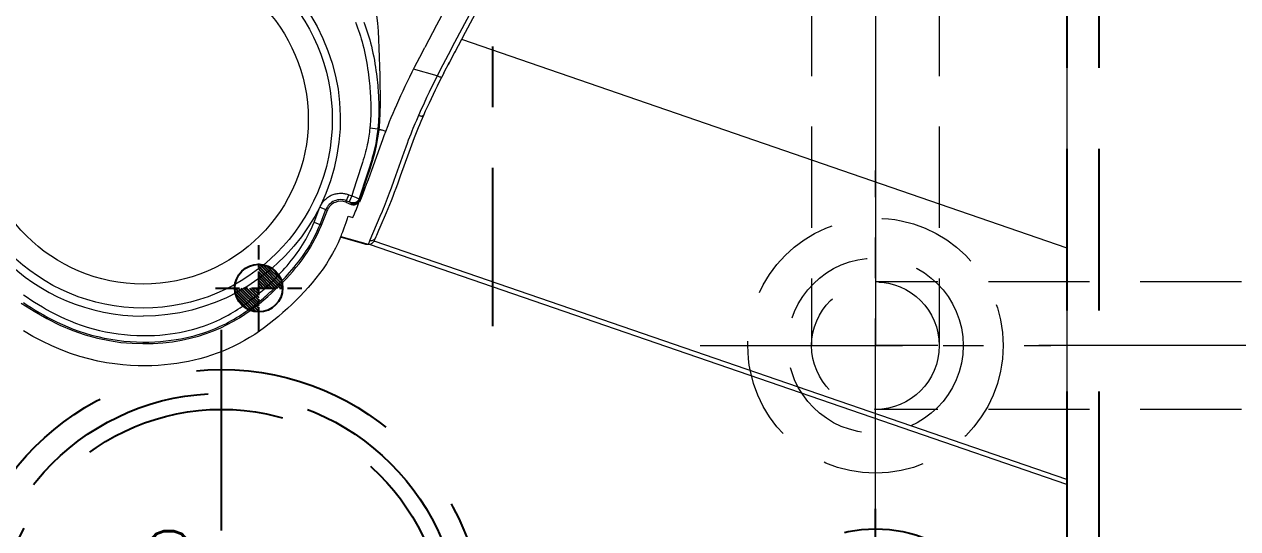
# Model space of a CAD drawing. Header units: inches. Extents: x 160917 to 162189, y -51061 to -50161.
# Drawn here: x 161571.1 to 161647.1, y -50403.7 to -50372 of the extents above; entities that cross this region are included whole.
import ezdxf

# ---------------------------------------------------------------- set-up
doc = ezdxf.new("R2010")
doc.units = ezdxf.units.IN
doc.header["$LTSCALE"] = 2
doc.header["$MEASUREMENT"] = 0
for name, pattern in [('CENTER', [50.8, 31.75, -6.35, 6.35, -6.35]), ('CENTER2', [1.125, 0.75, -0.125, 0.125, -0.125]), ('HIDDEN', [9.525, 6.35, -3.175]), ('HIDDEN2', [4.7625, 3.175, -1.5875])]:
    doc.linetypes.add(name, pattern=pattern)
doc.layers.get('0').update_dxf_attribs({"linetype": 'CONTINUOUS'})
for name, color, linetype in [('cen', 1, 'CENTER'), ('DEFAULT_1', 7, 'CENTER'), ('m', 144, 'HIDDEN2'), ('PIN', 4, 'CONTINUOUS'), ('SP', 3, 'CONTINUOUS'), ('y-cut', 7, 'CONTINUOUS')]:
    doc.layers.add(name, color=color, linetype=linetype)
for name, color, linetype, lineweight in [('dim', 3, 'CONTINUOUS', 15), ('PRODUCT', 1, 'CONTINUOUS', 15), ('WR', 122, 'HIDDEN', 18), ('截面', 191, 'CONTINUOUS', 15), ('枕位', 75, 'CONTINUOUS', 15)]:
    doc.layers.add(name, color=color, linetype=linetype, lineweight=lineweight)
doc.styles.get("Standard").update_dxf_attribs({"font": 'txt.shx', "width": 0.67})

# ---------------------------------------------------------------- blocks, each defined once
blk = doc.blocks.new('10')
at = {"layer": 'cen', "ltscale": 0.6}
for p, q in [((0, 9.764), (0, -9.764)), ((-10.353, 0), (10.353, 0))]:
    blk.add_line(p, q, dxfattribs=at)
at = {"layer": 'm'}
blk.add_lwpolyline([(0, 5), (-4.33, 2.5), (-4.33, -2.5), (0, -5), (4.33, -2.5), (4.33, 2.5)], close=True, dxfattribs=at)
for radius in [8.5, 5]:
    blk.add_circle((0, 0), radius, dxfattribs=at)
blk = doc.blocks.new('20160823.165622')
at = {"layer": '截面', "linetype": 'Continuous', "ltscale": 0.3}
h = blk.add_hatch(dxfattribs=at)
h.set_pattern_fill('ANSI31', color=256, scale=15, style=0)
h.set_pattern_definition([(45, (-3383.3948, 1002.8706), (-1.3258252, 1.3258252), [])])
h.paths.add_polyline_path([(-73.824, 61.266, 1), (-92.824, 61.266, 1)])
h.paths.add_polyline_path([(-22.197, 84.62, 0.373533), (-22.044, 83.982), (-17.561, 80.78), (-17.398, 80.674), (-17.228, 80.584), (-17.053, 80.509), (-16.871, 80.45), (-16.682, 80.406), (-16.492, 80.379), (-16.3, 80.369), (-16.106, 80.375), (-15.915, 80.399), (-15.727, 80.439), (-15.542, 80.495), (-15.363, 80.567), (-15.192, 80.655), (-15.028, 80.757), (-14.874, 80.873), (-14.732, 81.001), (-14.601, 81.141), (-14.481, 81.295), (-6.885, 91.928), (-6.779, 92.091), (-6.689, 92.26), (-6.615, 92.435), (-6.555, 92.618), (-6.511, 92.807), (-6.484, 92.997), (-6.474, 93.19), (-6.481, 93.384), (-6.504, 93.575), (-6.545, 93.764), (-6.602, 93.95), (-6.674, 94.128), (-6.761, 94.3), (-6.864, 94.465), (-6.98, 94.619), (-7.108, 94.761), (-7.249, 94.893), (-7.403, 95.013), (-12.093, 98.364, 0.382846), (-12.756, 98.29), (-13.983, 96.876), (-15.164, 95.437), (-16.3, 93.973), (-17.39, 92.485), (-18.435, 90.971), (-19.438, 89.428), (-20.4, 87.855), (-21.32, 86.252)])
h.paths.add_polyline_path([(-3.987, 77.836), (-3.979, 77.644), (-3.954, 77.453), (-3.912, 77.264), (-3.854, 77.08), (-3.78, 76.902), (-3.691, 76.73), (-3.588, 76.568), (-3.471, 76.416), (-3.34, 76.274), (-3.199, 76.144), (-3.048, 76.028), (-2.886, 75.925), (-2.714, 75.835), (2.724, 73.299, 0.401701), (3.379, 73.522), (4.215, 75.163), (5.025, 76.816), (5.808, 78.481), (6.564, 80.157), (7.293, 81.844), (7.996, 83.545), (8.673, 85.26), (9.324, 86.988), (9.949, 88.728, 0.385263), (9.688, 89.347), (4.684, 91.68), (4.503, 91.755), (4.32, 91.812), (4.133, 91.854), (3.942, 91.879), (3.748, 91.888), (3.555, 91.879), (3.363, 91.854), (3.173, 91.812), (2.989, 91.754), (2.811, 91.68), (2.638, 91.59), (2.476, 91.487), (2.323, 91.369), (2.18, 91.238), (2.051, 91.097), (1.935, 90.946), (1.832, 90.784), (1.742, 90.612), (-3.779, 78.772), (-3.854, 78.591), (-3.912, 78.408), (-3.953, 78.221), (-3.978, 78.03)])
h.paths.add_polyline_path([(-5.724, 139.049), (-5.562, 128.95), (-5.55, 128.785), (-5.523, 128.627), (-5.479, 128.473), (-5.418, 128.324), (-5.342, 128.179), (-5.252, 128.045), (-5.148, 127.921), (-5.031, 127.808), (-4.904, 127.708), (-4.767, 127.622), (-4.62, 127.551), (-4.469, 127.495), (-4.314, 127.456), (-4.155, 127.434), (-3.99, 127.427), (9.395, 127.642), (9.56, 127.653), (9.718, 127.681), (9.872, 127.725), (10.021, 127.785), (10.166, 127.862), (10.3, 127.951), (10.424, 128.055), (10.537, 128.173), (10.637, 128.3), (10.723, 128.437), (10.794, 128.583), (10.85, 128.735), (10.889, 128.89), (10.911, 129.049), (10.918, 129.214), (10.76, 139.065, 0.409527), (10.26, 139.557), (-5.224, 139.557, 0.418916)])
h.paths.add_polyline_path([(-93.609, 92.793), (-93.598, 92.6), (-93.571, 92.41), (-93.527, 92.221), (-93.467, 92.038), (-93.392, 91.862), (-93.302, 91.692), (-93.196, 91.529), (-87.589, 83.68), (-87.469, 83.527), (-87.339, 83.387), (-87.197, 83.26), (-87.043, 83.144), (-86.879, 83.041), (-86.707, 82.954), (-86.528, 82.882), (-86.342, 82.825), (-86.153, 82.785), (-85.961, 82.761), (-85.766, 82.755), (-85.573, 82.765), (-85.382, 82.792), (-85.193, 82.836), (-85.01, 82.896), (-84.834, 82.971), (-84.665, 83.061), (-84.501, 83.167), (-81.445, 85.35, 0.414214), (-81.213, 86.745), (-88.229, 96.567, 0.414214), (-89.624, 96.799), (-92.686, 94.612), (-92.838, 94.492), (-92.978, 94.362), (-93.105, 94.22), (-93.221, 94.067), (-93.323, 93.903), (-93.411, 93.732), (-93.482, 93.553), (-93.539, 93.367), (-93.579, 93.179), (-93.602, 92.987)])
h.paths.add_polyline_path([(-111.785, 86.571), (-107.088, 75.443, 0.425093), (-105.745, 74.926), (-102.029, 76.658), (-101.856, 76.748), (-101.694, 76.852), (-101.543, 76.968), (-101.401, 77.098), (-101.269, 77.241), (-101.151, 77.394), (-101.048, 77.557), (-100.958, 77.729), (-100.883, 77.908), (-100.825, 78.092), (-100.783, 78.282), (-100.758, 78.473), (-100.75, 78.666), (-100.758, 78.859), (-100.783, 79.05), (-100.825, 79.235), (-100.882, 79.418), (-100.956, 79.597), (-105.034, 88.343), (-105.124, 88.515), (-105.227, 88.677), (-105.343, 88.829), (-105.473, 88.97), (-105.616, 89.102), (-105.769, 89.219), (-105.931, 89.323), (-106.103, 89.412), (-106.281, 89.486), (-106.465, 89.544), (-106.654, 89.586), (-106.845, 89.611), (-107.037, 89.62), (-107.231, 89.611), (-107.421, 89.586), (-107.607, 89.545), (-107.789, 89.487), (-107.969, 89.413), (-111.286, 87.866, 0.403417)])
h.paths.add_polyline_path([(6.029, 102.701), (6.04, 102.519), (6.066, 102.34), (6.108, 102.163), (6.164, 101.988), (6.233, 101.819), (6.317, 101.657), (6.414, 101.501), (6.524, 101.355), (6.645, 101.218), (6.777, 101.091), (6.919, 100.976), (7.07, 100.873), (7.229, 100.783), (7.395, 100.706), (7.565, 100.644), (7.74, 100.596), (7.921, 100.561), (12.733, 99.863, 0.404229), (13.297, 100.269), (13.602, 102.074), (13.869, 103.881), (14.097, 105.692), (14.286, 107.505), (14.436, 109.321), (14.547, 111.142), (14.62, 112.97), (14.653, 114.804), (14.648, 116.644, 0.410269), (14.148, 117.137), (8.99, 117.137), (8.803, 117.129), (8.62, 117.106), (8.441, 117.068), (8.264, 117.014), (8.091, 116.945), (7.925, 116.863), (7.767, 116.767), (7.616, 116.658), (7.476, 116.537), (7.347, 116.404), (7.228, 116.261), (7.122, 116.109), (7.03, 115.948), (6.951, 115.78), (6.887, 115.606), (6.838, 115.43), (6.803, 115.248), (6.784, 115.062), (6.032, 102.885)])
h.paths.add_polyline_path([(-9.989, 114.513), (-9.984, 112.88), (-9.966, 111.248), (-9.933, 109.616), (-9.886, 107.984), (-9.826, 106.353), (-9.751, 104.722), (-9.663, 103.091, 0.356031), (-9.235, 102.625), (-4.838, 101.987), (-4.633, 101.967), (-4.431, 101.966), (-4.231, 101.983), (-4.032, 102.018), (-3.835, 102.073), (-3.646, 102.144), (-3.464, 102.233), (-3.289, 102.339), (-3.126, 102.459), (-2.975, 102.594), (-2.835, 102.744), (-2.711, 102.904), (-2.603, 103.075), (-2.509, 103.256), (-2.434, 103.444), (-2.376, 103.636), (-2.336, 103.834), (-2.313, 104.038), (-1.58, 115.926), (-1.577, 116.128), (-1.592, 116.327), (-1.625, 116.522), (-1.675, 116.716), (-1.743, 116.905), (-1.828, 117.086), (-1.929, 117.259), (-2.046, 117.424), (-2.176, 117.576), (-2.32, 117.715), (-2.477, 117.842), (-2.643, 117.954), (-2.819, 118.049), (-3.004, 118.129), (-3.194, 118.191), (-3.387, 118.236), (-3.584, 118.263), (-3.787, 118.273), (-9.457, 118.273, 0.408821), (-9.957, 117.782), (-9.98, 116.147)])
h.paths.add_polyline_path([(-117.289, 114.429), (-117.278, 113.089), (-117.245, 111.75), (-117.188, 110.413), (-117.108, 109.078), (-117.005, 107.746), (-116.879, 106.413), (-116.73, 105.082), (-116.557, 103.75), (-116.36, 102.42, 0.411006), (-115.229, 101.585), (-112.19, 102.026), (-112.009, 102.06), (-111.833, 102.108), (-111.663, 102.171), (-111.498, 102.247), (-111.338, 102.338), (-111.187, 102.441), (-111.045, 102.556), (-110.912, 102.683), (-110.791, 102.82), (-110.682, 102.967), (-110.585, 103.122), (-110.501, 103.285), (-110.431, 103.453), (-110.375, 103.628), (-110.334, 103.806), (-110.308, 103.984), (-110.297, 104.166), (-110.3, 104.35), (-110.855, 113.353), (-110.875, 113.54), (-110.91, 113.721), (-110.959, 113.898), (-111.023, 114.071), (-111.102, 114.24), (-111.194, 114.4), (-111.3, 114.552), (-111.418, 114.696), (-111.548, 114.828), (-111.688, 114.949), (-111.839, 115.059), (-111.997, 115.155), (-112.162, 115.237), (-112.335, 115.306), (-112.512, 115.359), (-112.691, 115.397), (-112.874, 115.42), (-113.061, 115.428), (-116.289, 115.428, 0.41394)])
h.paths.add_polyline_path([(-99.071, 114.42), (-99.068, 114.217), (-98.561, 105.996), (-98.539, 105.794), (-98.5, 105.598), (-98.443, 105.408), (-98.369, 105.222), (-98.277, 105.042), (-98.171, 104.872), (-98.049, 104.712), (-97.911, 104.563), (-97.762, 104.428), (-97.601, 104.307), (-97.429, 104.2), (-97.249, 104.11), (-97.061, 104.038), (-96.867, 103.982), (-96.67, 103.944), (-96.472, 103.924), (-96.272, 103.923), (-96.07, 103.939), (-93.042, 104.307, 0.379232), (-92.163, 105.3), (-92.163, 115.564, 0.414214), (-93.163, 116.564), (-96.863, 116.564), (-97.065, 116.555), (-97.262, 116.528), (-97.455, 116.483), (-97.644, 116.421), (-97.829, 116.341), (-98.005, 116.246), (-98.172, 116.134), (-98.329, 116.007), (-98.473, 115.868), (-98.603, 115.716), (-98.72, 115.551), (-98.821, 115.378), (-98.905, 115.196), (-98.974, 115.007), (-99.024, 114.813), (-99.057, 114.618)])
blk = doc.blocks.new('20160825.182511')
at = {"color": 8, "linetype": 'HIDDEN'}
blk.add_circle((0, 0), 16.5, dxfattribs=at)
at = {"layer": 'SP', "linetype": 'CENTER', "ltscale": 0.25}
for p, q in [((0, -19), (0, 19)), ((-19, 0), (19, 0))]:
    blk.add_line(p, q, dxfattribs=at)
at = {"layer": 'SP', "linetype": 'HIDDEN'}
for radius in [15, 14]:
    blk.add_circle((0, 0), radius, dxfattribs=at)
at = {"layer": 'dim', "insert": (-5.368, -4.84), "char_height": 3.2506, "attachment_point": 5}
blk.add_mtext('Ø30', dxfattribs=at)
at = {"layer": 'SP'}
for s, p in [('S', (-4.865, 2.687)), ('P', (3.467, -5.699))]:
    blk.add_text(s, height=3.665, dxfattribs=at).set_placement(p)
blk = doc.blocks.new('20140913.083227')
at = {"layer": 'WR', "linetype": 'CENTER', "ltscale": 0.2}
for p, q in [((0, 11), (0, -11)), ((-11, 0), (11, 0))]:
    blk.add_line(p, q, dxfattribs=at)
at = {"layer": 'WR', "linetype": 'HIDDEN', "ltscale": 0.5}
for radius in [8, 5.5, 4]:
    blk.add_circle((0, 0), radius, dxfattribs=at)

msp = doc.modelspace()

# ---------------------------------------------------------------- hatches: boundary and pattern name
at = {"layer": 'PIN', "linetype": 'Continuous'}
h = msp.add_hatch(dxfattribs=at)
h.set_pattern_fill('ANSI31', color=3, angle=90, style=0)
h.set_pattern_definition([(135, (161791.04842, -50402.83779), (-0.08838835, -0.08838835), [])])
h.paths.add_polyline_path([(161585.766, -50388.598), (161584.266, -50388.598, 0.414214), (161585.766, -50390.098)])
h.paths.add_polyline_path([(161585.766, -50387.098), (161585.766, -50388.598), (161587.266, -50388.598, 0.414214)])

# ---------------------------------------------------------------- linework, layer by layer
at = {"color": 8, "linetype": 'HIDDEN', "ltscale": 0.8}
for p, q in [((161636.428, -50212.211), (161636.428, -50612.211)), ((161638.428, -50212.211), (161638.428, -50612.211))]:
    msp.add_line(p, q, dxfattribs=at)
at = {"layer": 'DEFAULT_1', "color": 2, "linetype": 'CENTER', "ltscale": 0.3}
msp.add_line((161600.428, -50289.605), (161600.428, -50390.991), dxfattribs=at)
at = {"layer": 'PIN', "color": 3, "linetype": 'CENTER2'}
for p, q in [((161585.766, -50391.298), (161585.766, -50385.898)), ((161583.066, -50388.598), (161588.466, -50388.598))]:
    msp.add_line(p, q, dxfattribs=at)
at = {"layer": 'PIN', "color": 3, "linetype": 'Continuous'}
msp.add_circle((161585.766, -50388.598), 1.5, dxfattribs=at)
at = {"layer": 'PRODUCT', "linetype": 'ByBlock'}
for p, q in [((161636.428, -50275.211), (161636.428, -50549.211)), ((161599.428, -50370.572), (161598.046, -50373.182)), ((161598.046, -50373.182), (161597.642, -50373.949)), ((161595.861, -50374.094), (161596.173, -50373.492)), ((161597.642, -50373.949), (161597.313, -50374.58)), ((161598.054, -50373.779), (161597.634, -50374.583)), ((161595.54, -50374.724), (161595.861, -50374.094)), ((161597.313, -50374.58), (161596.959, -50375.271)), ((161597.713, -50374.434), (161597.358, -50375.118)), ((161596.959, -50375.271), (161595.474, -50374.853)), ((161596.821, -50375.547), (161596.603, -50375.989)), ((161596.959, -50375.271), (161596.821, -50375.547)), ((161597.368, -50375.102), (161597.087, -50375.652)), ((161596.451, -50376.304), (161596.293, -50376.636)), ((161596.603, -50375.989), (161596.451, -50376.304)), ((161596.293, -50376.636), (161596.129, -50376.987)), ((161595.731, -50377.875), (161595.648, -50378.069)), ((161595.784, -50377.755), (161595.731, -50377.875)), ((161595.959, -50377.36), (161595.784, -50377.755)), ((161596.088, -50377.764), (161596.007, -50377.95)), ((161593.232, -50378.621), (161592.732, -50378.57)), ((161595.43, -50378.588), (161595.362, -50378.756)), ((161595.496, -50378.429), (161595.43, -50378.588)), ((161595.559, -50378.279), (161595.496, -50378.429)), ((161595.648, -50378.069), (161595.559, -50378.279)), ((161596.007, -50377.95), (161595.923, -50378.143)), ((161593.496, -50378.693), (161593.436, -50378.676)), ((161593.632, -50379.028), (161593.734, -50378.76)), ((161593.734, -50378.76), (161593.732, -50378.759)), ((161595.142, -50379.321), (161595.064, -50379.53)), ((161595.218, -50379.123), (161595.142, -50379.321)), ((161595.291, -50378.934), (161595.218, -50379.123)), ((161595.362, -50378.756), (161595.291, -50378.934)), ((161592.857, -50381.192), (161593.456, -50379.51)), ((161594.859, -50380.093), (161594.234, -50381.852)), ((161595.169, -50380.085), (161594.641, -50381.567)), ((161594.983, -50379.748), (161594.859, -50380.093)), ((161595.064, -50379.53), (161594.983, -50379.748)), ((161592.21, -50380.907), (161591.691, -50382.516)), ((161592.566, -50381.44), (161592.068, -50382.98)), ((161592.702, -50381.017), (161592.566, -50381.44)), ((161594.065, -50382.319), (161593.947, -50382.641)), ((161594.234, -50381.852), (161594.065, -50382.319)), ((161591.231, -50383.209), (161591.416, -50382.744)), ((161591.231, -50383.209), (161591.568, -50383.343)), ((161591.416, -50382.744), (161591.594, -50382.815)), ((161591.594, -50382.815), (161591.445, -50383.188)), ((161591.691, -50382.516), (161591.594, -50382.815)), ((161591.594, -50382.815), (161591.828, -50382.895)), ((161591.828, -50382.895), (161591.968, -50382.944)), ((161592.083, -50383.054), (161592.083, -50383.058)), ((161592.094, -50383.181), (161592.2, -50382.924)), ((161589.235, -50384.457), (161589.606, -50383.523)), ((161589.606, -50383.523), (161590.071, -50383.708)), ((161589.608, -50384.606), (161589.979, -50383.672)), ((161589.7, -50384.642), (161590.071, -50383.708)), ((161591.67, -50384.165), (161591.77, -50383.935)), ((161593.753, -50383.87), (161593.36, -50384.788)), ((161593.496, -50383.794), (161593.362, -50384.114)), ((161589.235, -50384.457), (161589.7, -50384.642)), ((161591.367, -50384.079), (161591.67, -50384.165)), ((161593.362, -50384.114), (161592.733, -50385.596)), ((161590.893, -50385.408), (161590.739, -50385.752)), ((161592.408, -50385.835), (161590.893, -50385.408)), ((161590.913, -50385.362), (161592.624, -50385.843)), ((161593.063, -50385.492), (161593.007, -50385.619)), ((161593.11, -50385.385), (161593.063, -50385.492)), ((161593.147, -50385.297), (161593.111, -50385.382)), ((161593.275, -50384.988), (161593.147, -50385.297)), ((161593.36, -50384.788), (161593.275, -50384.988)), ((161592.409, -50385.832), (161592.408, -50385.835)), ((161592.422, -50385.839), (161592.408, -50385.835)), ((161592.679, -50385.72), (161592.624, -50385.843)), ((161592.733, -50385.596), (161592.679, -50385.72)), ((161592.748, -50385.852), (161592.711, -50385.862)), ((161592.783, -50385.839), (161592.748, -50385.852)), ((161592.989, -50385.658), (161592.974, -50385.694)), ((161592.994, -50385.648), (161592.989, -50385.658)), ((161593.007, -50385.619), (161592.994, -50385.648))]:
    msp.add_line(p, q, dxfattribs=at)
for points in [[(161591.885, -50368.02), (161592.155, -50368.428), (161592.397, -50368.842), (161592.606, -50369.263), (161592.777, -50369.688), (161592.91, -50370.118), (161593.013, -50370.563), (161593.091, -50371.019), (161593.154, -50371.483), (161593.21, -50371.966), (161593.254, -50372.471), (161593.283, -50372.994), (161593.302, -50373.535), (161593.351, -50375.264)], [(161597.516, -50370.96), (161596.911, -50372.098), (161596.173, -50373.493)], [(161599.786, -50370.501), (161598.707, -50372.545), (161598.033, -50373.822)], [(161589.008, -50371.457), (161589.424, -50372.178), (161589.792, -50372.928), (161590.108, -50373.697), (161590.371, -50374.487), (161590.581, -50375.296), (161590.736, -50376.114), (161590.835, -50376.941), (161590.878, -50377.776), (161590.866, -50378.608), (161590.796, -50379.438), (161590.67, -50380.264), (161590.491, -50381.077), (161590.261, -50381.874), (161589.977, -50382.656), (161589.641, -50383.426)], [(161591.829, -50371.911), (161591.895, -50372.08), (161591.959, -50372.253), (161592.021, -50372.427), (161592.08, -50372.602), (161592.138, -50372.778), (161592.192, -50372.96), (161592.245, -50373.146), (161592.296, -50373.338), (161592.345, -50373.535), (161592.393, -50373.742), (161592.438, -50373.955), (161592.48, -50374.169), (161592.52, -50374.385), (161592.556, -50374.601), (161592.589, -50374.811), (161592.619, -50375.014), (161592.645, -50375.21), (161592.669, -50375.399), (161592.69, -50375.579), (161592.708, -50375.752), (161592.724, -50375.918), (161592.738, -50376.078), (161592.749, -50376.232), (161592.76, -50376.381), (161592.768, -50376.525), (161592.776, -50376.664), (161592.781, -50376.8), (161592.786, -50376.93), (161592.79, -50377.057), (161592.792, -50377.179), (161592.793, -50377.297), (161592.794, -50377.411), (161592.793, -50377.521), (161592.791, -50377.627), (161592.789, -50377.729), (161592.785, -50377.828), (161592.781, -50377.923), (161592.777, -50378.014), (161592.771, -50378.102), (161592.766, -50378.187), (161592.759, -50378.269), (161592.753, -50378.349), (161592.746, -50378.425), (161592.74, -50378.499), (161592.732, -50378.57)], [(161592.358, -50371.905), (161592.425, -50372.083), (161592.49, -50372.264), (161592.552, -50372.446), (161592.612, -50372.63), (161592.67, -50372.819), (161592.726, -50373.014), (161592.779, -50373.214), (161592.831, -50373.419), (161592.881, -50373.634), (161592.928, -50373.855), (161592.972, -50374.076), (161593.013, -50374.298), (161593.051, -50374.52), (161593.085, -50374.736), (161593.116, -50374.944), (161593.143, -50375.146), (161593.167, -50375.34), (161593.189, -50375.525), (161593.207, -50375.702), (161593.224, -50375.872), (161593.238, -50376.037), (161593.25, -50376.195), (161593.261, -50376.348), (161593.27, -50376.497), (161593.277, -50376.64), (161593.283, -50376.78), (161593.288, -50376.914), (161593.292, -50377.045), (161593.294, -50377.171), (161593.296, -50377.294), (161593.296, -50377.412), (161593.295, -50377.527), (161593.293, -50377.637), (161593.291, -50377.744), (161593.287, -50377.847), (161593.283, -50377.946), (161593.278, -50378.042), (161593.273, -50378.134), (161593.267, -50378.223), (161593.26, -50378.309), (161593.253, -50378.391), (161593.246, -50378.471), (161593.239, -50378.547), (161593.232, -50378.621)], [(161593.734, -50378.76), (161593.877, -50378.388), (161593.974, -50378.142), (161594.078, -50377.888), (161594.187, -50377.627), (161594.301, -50377.359), (161594.421, -50377.085), (161594.547, -50376.804), (161594.678, -50376.514), (161594.814, -50376.218), (161594.953, -50375.92), (161595.093, -50375.626), (161595.236, -50375.331), (161595.385, -50375.031), (161595.54, -50374.724)], [(161593.351, -50375.264), (161593.365, -50375.858), (161593.376, -50376.457), (161593.378, -50377.041), (161593.366, -50377.603), (161593.337, -50378.148), (161593.287, -50378.681)], [(161596.959, -50375.271), (161597.006, -50375.293), (161597.051, -50375.312), (161597.095, -50375.328), (161597.135, -50375.34), (161597.17, -50375.348), (161597.2, -50375.352), (161597.223, -50375.352), (161597.239, -50375.347), (161597.248, -50375.338)], [(161597.087, -50375.652), (161596.954, -50375.919), (161596.823, -50376.185), (161596.694, -50376.452), (161596.568, -50376.718), (161596.444, -50376.981), (161596.323, -50377.243), (161596.205, -50377.503), (161596.088, -50377.764)], [(161596.129, -50376.987), (161596.045, -50377.171), (161595.959, -50377.36)], [(161595.784, -50377.755), (161595.831, -50377.772), (161595.878, -50377.786), (161595.923, -50377.795), (161595.965, -50377.8), (161596.003, -50377.8), (161596.036, -50377.795), (161596.063, -50377.786), (161596.082, -50377.772), (161596.094, -50377.755)], [(161592.732, -50378.57), (161592.72, -50378.687), (161592.706, -50378.807), (161592.689, -50378.931), (161592.671, -50379.057), (161592.65, -50379.187), (161592.626, -50379.32), (161592.6, -50379.456), (161592.571, -50379.596), (161592.539, -50379.741), (161592.503, -50379.891), (161592.463, -50380.046), (161592.42, -50380.206), (161592.372, -50380.374), (161592.321, -50380.547), (161592.267, -50380.724), (161592.21, -50380.907)], [(161593.232, -50378.621), (161593.217, -50378.76), (161593.199, -50378.903), (161593.179, -50379.051), (161593.156, -50379.203), (161593.13, -50379.359), (161593.099, -50379.521), (161593.065, -50379.687), (161593.027, -50379.858), (161592.984, -50380.035), (161592.937, -50380.219), (161592.884, -50380.409), (161592.828, -50380.605), (161592.767, -50380.808), (161592.702, -50381.017)], [(161593.287, -50378.681), (161593.282, -50378.657), (161593.277, -50378.64), (161593.271, -50378.629), (161593.265, -50378.623), (161593.259, -50378.621), (161593.253, -50378.622), (161593.246, -50378.622), (161593.239, -50378.622), (161593.232, -50378.621)], [(161593.436, -50378.676), (161593.411, -50378.669), (161593.389, -50378.663), (161593.368, -50378.657), (161593.35, -50378.651), (161593.333, -50378.647), (161593.317, -50378.646), (161593.302, -50378.656), (161593.287, -50378.681)], [(161595.923, -50378.143), (161595.839, -50378.341), (161595.756, -50378.542), (161595.672, -50378.747), (161595.589, -50378.957), (161595.505, -50379.173), (161595.421, -50379.393), (161595.337, -50379.619), (161595.253, -50379.849), (161595.169, -50380.085)], [(161593.287, -50378.681), (161593.219, -50379.167), (161593.128, -50379.659), (161593.013, -50380.15), (161592.876, -50380.642), (161592.722, -50381.134)], [(161593.456, -50379.51), (161593.545, -50379.264), (161593.632, -50379.028)], [(161593.679, -50378.744), (161593.565, -50378.712), (161593.496, -50378.693)], [(161593.725, -50378.757), (161593.698, -50378.75), (161593.679, -50378.744)], [(161592.722, -50381.134), (161592.403, -50382.103), (161592.244, -50382.58), (161592.083, -50383.054)], [(161592.2, -50382.924), (161592.309, -50382.654), (161592.42, -50382.37), (161592.532, -50382.074), (161592.643, -50381.777), (161592.857, -50381.192)], [(161594.641, -50381.567), (161594.455, -50382.079), (161594.36, -50382.338), (161594.264, -50382.597), (161594.166, -50382.855), (161594.065, -50383.113), (161593.963, -50383.368), (161593.858, -50383.62), (161593.753, -50383.87)], [(161589.641, -50383.426), (161589.671, -50383.374), (161589.703, -50383.323), (161589.737, -50383.272), (161589.773, -50383.222), (161589.81, -50383.172), (161589.85, -50383.123), (161589.893, -50383.076), (161589.938, -50383.031), (161589.986, -50382.988), (161590.035, -50382.946), (161590.087, -50382.907), (161590.141, -50382.87), (161590.197, -50382.836), (161590.254, -50382.804), (161590.313, -50382.775), (161590.374, -50382.749), (161590.435, -50382.725), (161590.498, -50382.704), (161590.562, -50382.687), (161590.626, -50382.672), (161590.691, -50382.661), (161590.755, -50382.653), (161590.82, -50382.647), (161590.884, -50382.645), (161590.948, -50382.646), (161591.011, -50382.649), (161591.073, -50382.656), (161591.134, -50382.665), (161591.194, -50382.676), (161591.252, -50382.69), (161591.308, -50382.706), (161591.363, -50382.724), (161591.416, -50382.744)], [(161591.267, -50383.117), (161591.457, -50383.193), (161591.469, -50383.198), (161591.48, -50383.202), (161591.491, -50383.207), (161591.501, -50383.211), (161591.51, -50383.215), (161591.518, -50383.218), (161591.525, -50383.222), (161591.531, -50383.224), (161591.534, -50383.226), (161591.537, -50383.228), (161591.538, -50383.228)], [(161592.068, -50382.98), (161592.039, -50383.047), (161591.999, -50383.108), (161591.948, -50383.16), (161591.889, -50383.202), (161591.823, -50383.233), (161591.752, -50383.251), (161591.68, -50383.257), (161591.607, -50383.249), (161591.538, -50383.228)], [(161592.083, -50383.054), (161592.053, -50383.119), (161592.012, -50383.179), (161591.961, -50383.23), (161591.902, -50383.271), (161591.837, -50383.301), (161591.767, -50383.319), (161591.695, -50383.324), (161591.623, -50383.316), (161591.554, -50383.296)], [(161591.568, -50383.343), (161591.62, -50383.36), (161591.672, -50383.369), (161591.724, -50383.371), (161591.778, -50383.366), (161591.831, -50383.354), (161591.881, -50383.336), (161591.929, -50383.311), (161591.973, -50383.279), (161592.012, -50383.242), (161592.044, -50383.202), (161592.072, -50383.157), (161592.094, -50383.107)], [(161591.72, -50384.051), (161591.769, -50383.937), (161591.817, -50383.821), (161591.865, -50383.705), (161591.912, -50383.587), (161591.958, -50383.469), (161592.004, -50383.349), (161592.049, -50383.229), (161592.094, -50383.107)], [(161591.968, -50382.944), (161592.03, -50382.966), (161592.051, -50382.973), (161592.063, -50382.978), (161592.068, -50382.98)], [(161592.068, -50382.98), (161592.069, -50382.985), (161592.069, -50382.991), (161592.07, -50382.996), (161592.071, -50383.002), (161592.072, -50383.008), (161592.073, -50383.014), (161592.075, -50383.02), (161592.076, -50383.026), (161592.081, -50383.047)], [(161592.083, -50383.058), (161592.088, -50383.078), (161592.089, -50383.082), (161592.09, -50383.087), (161592.091, -50383.092), (161592.092, -50383.097), (161592.093, -50383.102), (161592.094, -50383.107)], [(161593.947, -50382.641), (161593.824, -50382.969), (161593.761, -50383.135), (161593.696, -50383.301), (161593.63, -50383.467), (161593.563, -50383.631), (161593.496, -50383.794)], [(161589.641, -50383.426), (161589.276, -50384.104), (161588.875, -50384.755), (161588.437, -50385.378), (161587.962, -50385.975), (161587.45, -50386.545), (161586.906, -50387.081), (161586.329, -50387.581), (161585.72, -50388.047), (161585.085, -50388.473), (161584.425, -50388.859), (161583.739, -50389.205), (161583.034, -50389.507), (161582.311, -50389.764), (161581.57, -50389.978), (161580.82, -50390.145), (161580.062, -50390.264), (161579.296, -50390.336), (161578.519, -50390.361)], [(161589.606, -50383.523), (161589.613, -50383.508), (161589.62, -50383.492), (161589.626, -50383.476), (161589.631, -50383.46), (161589.636, -50383.443), (161589.641, -50383.426)], [(161591.538, -50383.228), (161591.538, -50383.233), (161591.539, -50383.238), (161591.54, -50383.243), (161591.541, -50383.248), (161591.542, -50383.254), (161591.544, -50383.259), (161591.545, -50383.265), (161591.547, -50383.271)], [(161591.549, -50383.277), (161591.55, -50383.283), (161591.552, -50383.289), (161591.554, -50383.296)], [(161591.558, -50383.307), (161591.561, -50383.319), (161591.562, -50383.322)], [(161591.563, -50383.325), (161591.564, -50383.329), (161591.565, -50383.332), (161591.566, -50383.336), (161591.567, -50383.339), (161591.568, -50383.343)], [(161587.141, -50387.642), (161587.271, -50387.501), (161587.404, -50387.352), (161587.54, -50387.196), (161587.675, -50387.037), (161587.807, -50386.874), (161587.938, -50386.708), (161588.064, -50386.541), (161588.184, -50386.375), (161588.3, -50386.209), (161588.41, -50386.044), (161588.515, -50385.879), (161588.616, -50385.715), (161588.712, -50385.549), (161588.804, -50385.383), (161588.892, -50385.216), (161588.979, -50385.04), (161589.066, -50384.854), (161589.151, -50384.659), (161589.235, -50384.457)], [(161587.434, -50387.916), (161587.568, -50387.772), (161587.705, -50387.619), (161587.845, -50387.458), (161587.984, -50387.293), (161588.121, -50387.125), (161588.256, -50386.953), (161588.386, -50386.78), (161588.511, -50386.608), (161588.632, -50386.436), (161588.747, -50386.263), (161588.856, -50386.092), (161588.961, -50385.921), (161589.061, -50385.748), (161589.157, -50385.574), (161589.25, -50385.398), (161589.341, -50385.214), (161589.432, -50385.021), (161589.521, -50384.818), (161589.608, -50384.606)], [(161587.693, -50387.781), (161587.898, -50387.548), (161588.098, -50387.311), (161588.292, -50387.068), (161588.48, -50386.819), (161588.663, -50386.564), (161588.838, -50386.304), (161589.005, -50386.038), (161589.164, -50385.767), (161589.313, -50385.491), (161589.452, -50385.212), (161589.58, -50384.929), (161589.7, -50384.642)], [(161591.076, -50384.95), (161591.129, -50384.807), (161591.185, -50384.648), (161591.243, -50384.474), (161591.304, -50384.284), (161591.367, -50384.079)], [(161590.894, -50385.405), (161590.946, -50385.283), (161590.984, -50385.189)], [(161590.984, -50385.189), (161591.028, -50385.077), (161591.076, -50384.95)], [(161592.733, -50385.596), (161592.78, -50385.606), (161592.827, -50385.609), (161592.875, -50385.603), (161592.921, -50385.591), (161592.964, -50385.571), (161593.003, -50385.545), (161593.038, -50385.513), (161593.066, -50385.476)], [(161590.739, -50385.752), (161590.574, -50386.09), (161590.397, -50386.421), (161590.207, -50386.747), (161590.006, -50387.067), (161589.795, -50387.38), (161589.575, -50387.685), (161589.346, -50387.984), (161589.11, -50388.276), (161588.867, -50388.561), (161588.616, -50388.839), (161588.36, -50389.11), (161588.099, -50389.376), (161587.833, -50389.635), (161587.561, -50389.889), (161587.285, -50390.138), (161587.004, -50390.382), (161586.718, -50390.619), (161586.425, -50390.85), (161586.127, -50391.075), (161585.823, -50391.292), (161585.512, -50391.501), (161585.195, -50391.702), (161584.871, -50391.893), (161584.54, -50392.075), (161584.203, -50392.247), (161583.86, -50392.407), (161583.512, -50392.555), (161583.158, -50392.692), (161582.802, -50392.817), (161582.443, -50392.931), (161582.081, -50393.033), (161581.718, -50393.124), (161581.356, -50393.204), (161580.993, -50393.274), (161580.623, -50393.333), (161580.248, -50393.383), (161579.866, -50393.424), (161579.47, -50393.453), (161579.061, -50393.473), (161578.639, -50393.482), (161578.198, -50393.475), (161577.736, -50393.455), (161577.254, -50393.419), (161576.752, -50393.361), (161576.226, -50393.28), (161575.679, -50393.178), (161575.121, -50393.047), (161574.549, -50392.885), (161573.966, -50392.696), (161573.38, -50392.475), (161572.791, -50392.222), (161572.199, -50391.938), (161571.611, -50391.627), (161571.028, -50391.288)], [(161592.485, -50385.851), (161592.461, -50385.845), (161592.436, -50385.839), (161592.409, -50385.832)], [(161592.711, -50385.862), (161592.677, -50385.867), (161592.643, -50385.87), (161592.609, -50385.871), (161592.575, -50385.869), (161592.541, -50385.865), (161592.508, -50385.859), (161592.474, -50385.852), (161592.441, -50385.844), (161592.422, -50385.839)], [(161592.965, -50385.696), (161592.949, -50385.717), (161592.929, -50385.738), (161592.906, -50385.76), (161592.879, -50385.782), (161592.849, -50385.803), (161592.816, -50385.823), (161592.783, -50385.839)], [(161592.989, -50385.658), (161592.987, -50385.663), (161592.984, -50385.669), (161592.98, -50385.675), (161592.976, -50385.681), (161592.971, -50385.688), (161592.965, -50385.696)], [(161571.01, -50389.012), (161571.241, -50389.171), (161571.475, -50389.328), (161571.712, -50389.481), (161571.956, -50389.633), (161572.209, -50389.785), (161572.469, -50389.936), (161572.741, -50390.084), (161573.022, -50390.232), (161573.315, -50390.377), (161573.622, -50390.519), (161573.944, -50390.658), (161574.28, -50390.793), (161574.631, -50390.921), (161575.001, -50391.042), (161575.386, -50391.155), (161575.775, -50391.255), (161576.165, -50391.341), (161576.559, -50391.414), (161576.952, -50391.474), (161577.343, -50391.52), (161577.733, -50391.554), (161578.116, -50391.575), (161578.495, -50391.584), (161578.868, -50391.581), (161579.228, -50391.569), (161579.571, -50391.547), (161579.9, -50391.515), (161580.216, -50391.477), (161580.519, -50391.432), (161580.808, -50391.381), (161581.086, -50391.325), (161581.352, -50391.264), (161581.606, -50391.199), (161581.851, -50391.13), (161582.086, -50391.058), (161582.312, -50390.982), (161582.53, -50390.904), (161582.741, -50390.822), (161582.945, -50390.738), (161583.142, -50390.651), (161583.331, -50390.563), (161583.512, -50390.473), (161583.687, -50390.383), (161583.854, -50390.292), (161584.015, -50390.2), (161584.169, -50390.108), (161584.318, -50390.017), (161584.46, -50389.925), (161584.596, -50389.836), (161584.726, -50389.747), (161584.851, -50389.66), (161584.97, -50389.574), (161585.085, -50389.49), (161585.195, -50389.407), (161585.301, -50389.324), (161585.405, -50389.243), (161585.506, -50389.162), (161585.606, -50389.08), (161585.704, -50388.998), (161585.802, -50388.916), (161585.9, -50388.832), (161585.999, -50388.745), (161586.099, -50388.657), (161586.201, -50388.564), (161586.307, -50388.467), (161586.416, -50388.366), (161586.529, -50388.259), (161586.646, -50388.146), (161586.767, -50388.028), (161586.889, -50387.904), (161587.014, -50387.775), (161587.141, -50387.642)], [(161570.883, -50389.537), (161571.685, -50390.054), (161572.491, -50390.514), (161573.304, -50390.92), (161574.105, -50391.262), (161574.89, -50391.532), (161575.663, -50391.739), (161576.411, -50391.897), (161577.132, -50392.004), (161577.829, -50392.062), (161578.5, -50392.085), (161579.144, -50392.076), (161579.763, -50392.032), (161580.356, -50391.963), (161580.923, -50391.869), (161581.465, -50391.751), (161581.982, -50391.613), (161582.473, -50391.456), (161582.939, -50391.281), (161583.381, -50391.092), (161583.797, -50390.891), (161584.188, -50390.677), (161584.555, -50390.458), (161584.899, -50390.236), (161585.22, -50390.011), (161585.523, -50389.785), (161585.809, -50389.562), (161586.078, -50389.339), (161586.335, -50389.116), (161586.582, -50388.895), (161586.819, -50388.675), (161587.048, -50388.453), (161587.27, -50388.231), (161587.484, -50388.009), (161587.693, -50387.781)], [(161571.015, -50389.504), (161571.255, -50389.664), (161571.496, -50389.82), (161571.746, -50389.976), (161572.005, -50390.131), (161572.272, -50390.285), (161572.551, -50390.438), (161572.84, -50390.59), (161573.141, -50390.739), (161573.457, -50390.885), (161573.789, -50391.029), (161574.137, -50391.168), (161574.499, -50391.301), (161574.881, -50391.426), (161575.28, -50391.543), (161575.682, -50391.646), (161576.085, -50391.735), (161576.492, -50391.81), (161576.898, -50391.872), (161577.302, -50391.92), (161577.704, -50391.955), (161578.101, -50391.977), (161578.492, -50391.986), (161578.877, -50391.984), (161579.248, -50391.97), (161579.603, -50391.947), (161579.943, -50391.915), (161580.27, -50391.875), (161580.584, -50391.828), (161580.883, -50391.776), (161581.171, -50391.717), (161581.446, -50391.654), (161581.71, -50391.587), (161581.964, -50391.515), (161582.209, -50391.44), (161582.443, -50391.362), (161582.67, -50391.28), (161582.89, -50391.195), (161583.103, -50391.107), (161583.307, -50391.017), (161583.504, -50390.925), (161583.694, -50390.832), (161583.876, -50390.737), (161584.05, -50390.642), (161584.217, -50390.547), (161584.378, -50390.452), (161584.531, -50390.357), (161584.679, -50390.262), (161584.82, -50390.169), (161584.955, -50390.077), (161585.083, -50389.987), (161585.207, -50389.899), (161585.325, -50389.812), (161585.438, -50389.726), (161585.548, -50389.641), (161585.655, -50389.557), (161585.759, -50389.474), (161585.861, -50389.39), (161585.963, -50389.306), (161586.062, -50389.222), (161586.163, -50389.135), (161586.264, -50389.047), (161586.366, -50388.956), (161586.471, -50388.862), (161586.58, -50388.762), (161586.691, -50388.659), (161586.807, -50388.549), (161586.927, -50388.434), (161587.05, -50388.312), (161587.176, -50388.186), (161587.304, -50388.054), (161587.434, -50387.916)]]:
    msp.add_lwpolyline(points, dxfattribs=at)
for radius in [11.859, 10.351]:
    msp.add_circle((161578.519, -50377.999), radius, dxfattribs=at)
for centre, radius, start, end in [((161578.519, -50377.999), 12.361, 90, 270), ((161590.901, -50384.038), 0.991, 68.30551, 158.30551), ((161590.901, -50384.038), 0.893, 68.30551, 158.30551)]:
    msp.add_arc(centre, radius, start, end, dxfattribs=at)
at = {"layer": 'WR', "linetype": 'CENTER', "ltscale": 0.5}
for p in [(161624.428, -50267.211), (161666.428, -50392.211)]:
    msp.add_line(p, (161624.428, -50392.211), dxfattribs=at)
at = {"layer": 'WR', "linetype": 'HIDDEN', "ltscale": 0.5}
for p, q in [((161620.428, -50283.211), (161620.428, -50392.211)), ((161628.428, -50283.211), (161628.428, -50392.211)), ((161666.428, -50388.211), (161624.428, -50388.211)), ((161666.428, -50396.211), (161624.428, -50396.211))]:
    msp.add_line(p, q, dxfattribs=at)
at = {"layer": '枕位', "linetype": 'ByBlock', "ltscale": 0.3}
for p, q in [((161598.477, -50372.978), (161636.428, -50386.061)), ((161636.428, -50400.932), (161592.711, -50385.862)), ((161636.428, -50400.62), (161592.994, -50385.648))]:
    msp.add_line(p, q, dxfattribs=at)

# ---------------------------------------------------------------- block references
at = {"layer": 'dim', "rotation": 180}
msp.add_blockref('10', (161624.428, -50412.211), dxfattribs=at)
at = {"layer": 'SP', "linetype": 'ByBlock'}
msp.add_blockref('20160825.182511', (161583.428, -50410.211), dxfattribs=at)
at = {"layer": 'WR', "linetype": 'ByBlock', "rotation": 90}
msp.add_blockref('20140913.083227', (161624.428, -50392.211), dxfattribs=at)
at = {"layer": 'y-cut', "linetype": 'ByBlock'}
msp.add_blockref('20160823.165622', (161597.661, -50439.265), dxfattribs=at)

doc.saveas('drawing.dxf')
